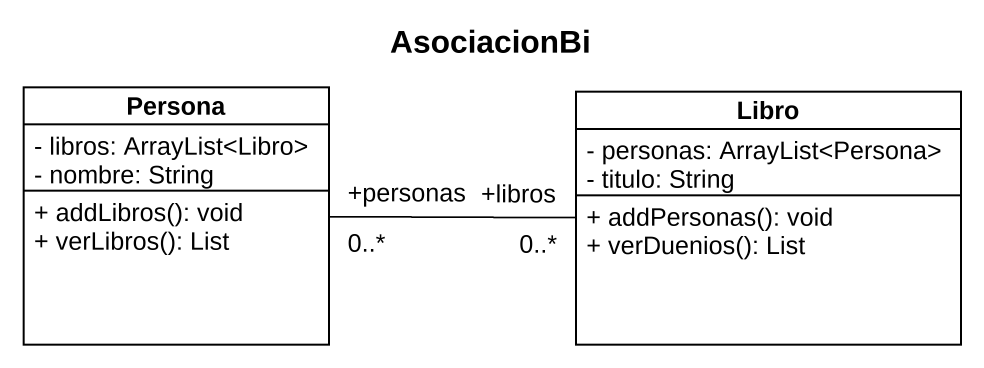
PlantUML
@startuml
title AsociacionBi
hide circle
hide empty members
skinparam classAttributeIconSize 0
class Persona {
  - libros: ArrayList<Libro>
  - nombre: String
  + addLibros(): void
  + verLibros(): List
}
class Libro {
  - personas: ArrayList<Persona>
  - titulo: String
  + addPersonas(): void
  + verDuenios(): List
}
Persona "+personas\n0..*" -right- "+libros\n0..*" Libro
@enduml
